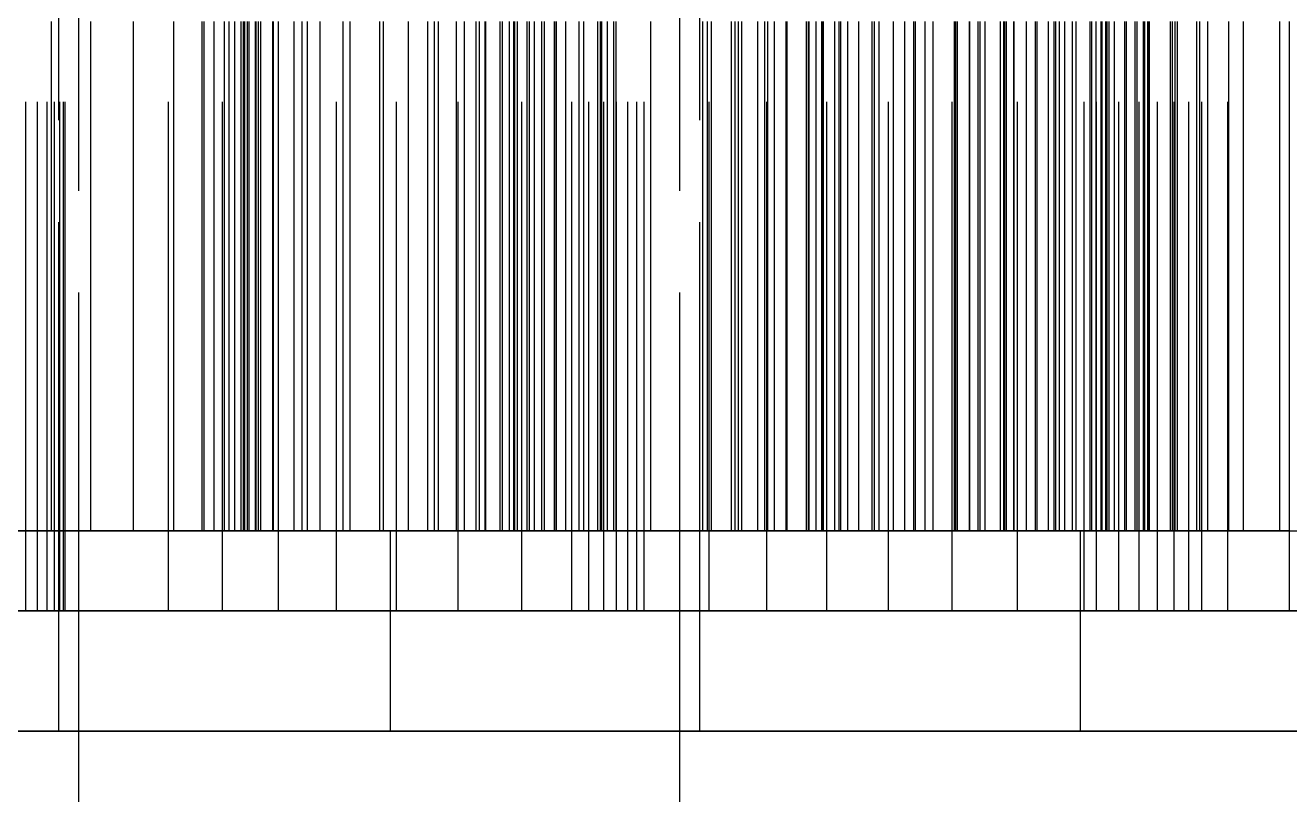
# Model space of a CAD drawing. Header units: millimetres. Extents: x -9 to 234, y -53 to 196.
# Drawn here: x 168.315 to 171.47, y -18.678 to -16.739 of the extents above; entities that cross this region are included whole.
import ezdxf

# ---------------------------------------------------------------- set-up
doc = ezdxf.new("R2010")
doc.units = ezdxf.units.MM
doc.linetypes.add('DASHED', pattern=[1.524, 1.27, -0.254])
doc.layers.add('HIDDEN', color=8, linetype='DASHED')
doc.layers.add('VISIBLE', color=7, linetype='CONTINUOUS')

msp = doc.modelspace()

# ---------------------------------------------------------------- linework, layer by layer
at = {"layer": 'HIDDEN'}
for points in [[(168.31594, -18.2), (168.31594, -15.2)], [(168.31594, -18.2), (168.31594, -15.2)], [(168.34506, -18.2), (168.34506, -15.2)], [(168.34506, -18.2), (168.34506, -15.2)], [(168.3687, -18.2), (168.3687, -15.2)], [(168.3687, -18.2), (168.3687, -15.2)], [(168.38716, -18.2), (168.38716, -15.2)], [(168.38716, -18.2), (168.38716, -15.2)], [(168.40068, -18.2), (168.40068, -15.2)], [(168.40068, -18.2), (168.40068, -15.2)], [(168.40945, -18.2), (168.40945, -15.2)], [(168.40945, -18.2), (168.40945, -15.2)], [(168.41362, -18.2), (168.41362, -15.2)], [(168.41362, -18.2), (168.41362, -15.2)], [(168.67161, -18.2), (168.67161, -15.2)], [(168.67161, -18.2), (168.67161, -15.2)], [(168.80636, -18.2), (168.80636, -15.2)], [(168.80636, -18.2), (168.80636, -15.2)], [(168.94639, -18.2), (168.94639, -15.2)], [(168.94639, -18.2), (168.94639, -15.2)], [(169.09136, -18.2), (169.09136, -15.2)], [(169.09136, -18.2), (169.09136, -15.2)], [(169.241, -18.2), (169.241, -15.2)], [(169.241, -18.2), (169.241, -15.2)], [(169.39508, -18.2), (169.39508, -15.2)], [(169.39508, -18.2), (169.39508, -15.2)], [(169.55343, -18.2), (169.55343, -15.2)], [(169.55343, -18.2), (169.55343, -15.2)], [(169.6782, -18.2), (169.6782, -15.2)], [(169.6782, -18.2), (169.6782, -15.2)], [(169.72077, -18.2), (169.72077, -15.2)], [(169.72077, -18.2), (169.72077, -15.2)], [(169.75803, -18.2), (169.75803, -15.2)], [(169.75803, -18.2), (169.75803, -15.2)], [(169.79028, -18.2), (169.79028, -15.2)], [(169.79028, -18.2), (169.79028, -15.2)], [(169.81776, -18.2), (169.81776, -15.2)], [(169.81776, -18.2), (169.81776, -15.2)], [(169.84062, -18.2), (169.84062, -15.2)], [(169.84062, -18.2), (169.84062, -15.2)], [(169.85903, -18.2), (169.85903, -15.2)], [(169.85903, -18.2), (169.85903, -15.2)], [(170.02091, -18.2), (170.02091, -15.2)], [(170.02091, -18.2), (170.02091, -15.2)], [(170.16525, -18.2), (170.16525, -15.2)], [(170.16525, -18.2), (170.16525, -15.2)], [(170.31466, -18.2), (170.31466, -15.2)], [(170.31466, -18.2), (170.31466, -15.2)], [(170.46881, -18.2), (170.46881, -15.2)], [(170.46881, -18.2), (170.46881, -15.2)], [(170.62744, -18.2), (170.62744, -15.2)], [(170.62744, -18.2), (170.62744, -15.2)], [(170.79032, -18.2), (170.79032, -15.2)], [(170.79032, -18.2), (170.79032, -15.2)], [(170.95728, -18.2), (170.95728, -15.2)], [(170.95728, -18.2), (170.95728, -15.2)], [(170.98771, -18.2), (170.98771, -15.2)], [(170.98771, -18.2), (170.98771, -15.2)], [(171.04352, -18.2), (171.04352, -15.2)], [(171.04352, -18.2), (171.04352, -15.2)], [(171.09422, -18.2), (171.09422, -15.2)], [(171.09422, -18.2), (171.09422, -15.2)], [(171.14011, -18.2), (171.14011, -15.2)], [(171.14011, -18.2), (171.14011, -15.2)], [(171.1814, -18.2), (171.1814, -15.2)], [(171.1814, -18.2), (171.1814, -15.2)], [(171.21825, -18.2), (171.21825, -15.2)], [(171.21825, -18.2), (171.21825, -15.2)], [(171.2508, -18.2), (171.2508, -15.2)], [(171.2508, -18.2), (171.2508, -15.2)], [(171.31578, -18.2), (171.31578, -15.2)], [(171.31578, -18.2), (171.31578, -15.2)], [(171.46901, -18.2), (171.46901, -15.2)], [(171.46901, -18.2), (171.46901, -15.2)], [(168.44814, -20.2), (168.44814, -15.3)], [(169.94814, -20.2), (169.94814, -15.3)], [(168.3803, -18), (168.3803, -15.4)], [(168.39814, -18.5), (168.39814, -15.4)], [(168.47775, -18), (168.47775, -15.4)], [(168.58481, -18), (168.58481, -15.4)], [(168.68508, -18), (168.68508, -15.4)], [(168.75574, -18), (168.75574, -15.4)], [(168.76112, -18), (168.76112, -15.4)], [(168.76124, -18), (168.76124, -15.4)], [(168.78569, -18), (168.78569, -15.4)], [(168.81142, -18), (168.81142, -15.4)], [(168.82368, -18), (168.82368, -15.4)], [(168.8376, -18), (168.8376, -15.4)], [(168.85343, -18), (168.85343, -15.4)], [(168.85918, -18), (168.85918, -15.4)], [(168.86253, -18), (168.86253, -15.4)], [(168.8694, -18), (168.8694, -15.4)], [(168.87351, -18), (168.87351, -15.4)], [(168.88938, -18), (168.88938, -15.4)], [(168.89063, -18), (168.89063, -15.4)], [(168.89105, -18), (168.89105, -15.4)], [(168.89682, -18), (168.89682, -15.4)], [(168.9021, -18), (168.9021, -15.4)], [(168.90218, -18), (168.90218, -15.4)], [(168.9323, -18), (168.9323, -15.4)], [(168.93428, -18), (168.93428, -15.4)], [(168.94617, -18), (168.94617, -15.4)], [(168.9858, -18), (168.9858, -15.4)], [(169.00545, -18), (169.00545, -15.4)], [(169.01847, -18), (169.01847, -15.4)], [(169.05025, -18), (169.05025, -15.4)], [(169.10764, -18), (169.10764, -15.4)], [(169.12506, -18), (169.12506, -15.4)], [(169.19966, -18), (169.19966, -15.4)], [(169.20856, -18), (169.20856, -15.4)], [(169.27122, -18), (169.27122, -15.4)], [(169.31945, -18), (169.31945, -15.4)], [(169.33541, -18), (169.33541, -15.4)], [(169.34604, -18), (169.34604, -15.4)], [(169.39083, -18), (169.39083, -15.4)], [(169.41048, -18), (169.41048, -15.4)], [(169.43927, -18), (169.43927, -15.4)], [(169.44785, -18), (169.44785, -15.4)], [(169.462, -18), (169.462, -15.4)], [(169.46399, -18), (169.46399, -15.4)], [(169.49947, -18), (169.49947, -15.4)], [(169.50565, -18), (169.50565, -15.4)], [(169.52278, -18), (169.52278, -15.4)], [(169.53375, -18), (169.53375, -15.4)], [(169.53617, -18), (169.53617, -15.4)], [(169.54285, -18), (169.54285, -15.4)], [(169.56728, -18), (169.56728, -15.4)], [(169.5726, -18), (169.5726, -15.4)], [(169.58486, -18), (169.58486, -15.4)], [(169.60314, -18), (169.60314, -15.4)], [(169.61059, -18), (169.61059, -15.4)], [(169.63504, -18), (169.63504, -15.4)], [(169.63951, -18), (169.63951, -15.4)], [(169.64054, -18), (169.64054, -15.4)], [(169.66326, -18), (169.66326, -15.4)], [(169.69703, -18), (169.69703, -15.4)], [(169.70857, -18), (169.70857, -15.4)], [(169.743, -18), (169.743, -15.4)], [(169.74965, -18), (169.74965, -15.4)], [(169.7532, -18), (169.7532, -15.4)], [(169.76764, -18), (169.76764, -15.4)], [(169.78295, -18), (169.78295, -15.4)], [(169.78911, -18), (169.78911, -15.4)], [(169.87556, -18), (169.87556, -15.4)], [(169.99814, -18.5), (169.99814, -15.4)], [(170.00557, -18), (170.00557, -15.4)], [(170.01683, -18), (170.01683, -15.4)], [(170.02726, -18), (170.02726, -15.4)], [(170.07703, -18), (170.07703, -15.4)], [(170.0858, -18), (170.0858, -15.4)], [(170.09461, -18), (170.09461, -15.4)], [(170.10259, -18), (170.10259, -15.4)], [(170.14249, -18), (170.14249, -15.4)], [(170.15996, -18), (170.15996, -15.4)], [(170.1672, -18), (170.1672, -15.4)], [(170.18394, -18), (170.18394, -15.4)], [(170.21359, -18), (170.21359, -15.4)], [(170.21606, -18), (170.21606, -15.4)], [(170.26372, -18), (170.26372, -15.4)], [(170.26905, -18), (170.26905, -15.4)], [(170.27073, -18), (170.27073, -15.4)], [(170.28783, -18), (170.28783, -15.4)], [(170.30219, -18), (170.30219, -15.4)], [(170.30322, -18), (170.30322, -15.4)], [(170.30672, -18), (170.30672, -15.4)], [(170.3346, -18), (170.3346, -15.4)], [(170.34588, -18), (170.34588, -15.4)], [(170.34951, -18), (170.34951, -15.4)], [(170.36701, -18), (170.36701, -15.4)], [(170.3946, -18), (170.3946, -15.4)], [(170.42808, -18), (170.42808, -15.4)], [(170.43367, -18), (170.43367, -15.4)], [(170.44511, -18), (170.44511, -15.4)], [(170.48078, -18), (170.48078, -15.4)], [(170.50968, -18), (170.50968, -15.4)], [(170.53226, -18), (170.53226, -15.4)], [(170.53568, -18), (170.53568, -15.4)], [(170.56018, -18), (170.56018, -15.4)], [(170.5802, -18), (170.5802, -15.4)], [(170.63318, -18), (170.63318, -15.4)], [(170.63692, -18), (170.63692, -15.4)], [(170.64063, -18), (170.64063, -15.4)], [(170.6712, -18), (170.6712, -15.4)], [(170.6715, -18), (170.6715, -15.4)], [(170.69268, -18), (170.69268, -15.4)], [(170.69758, -18), (170.69758, -15.4)], [(170.71017, -18), (170.71017, -15.4)], [(170.74779, -18), (170.74779, -15.4)], [(170.75653, -18), (170.75653, -15.4)], [(170.75805, -18), (170.75805, -15.4)], [(170.76219, -18), (170.76219, -15.4)], [(170.76324, -18), (170.76324, -15.4)], [(170.78115, -18), (170.78115, -15.4)], [(170.78265, -18), (170.78265, -15.4)], [(170.81303, -18), (170.81303, -15.4)], [(170.83563, -18), (170.83563, -15.4)], [(170.83955, -18), (170.83955, -15.4)], [(170.86754, -18), (170.86754, -15.4)], [(170.88229, -18), (170.88229, -15.4)], [(170.88619, -18), (170.88619, -15.4)], [(170.89552, -18), (170.89552, -15.4)], [(170.90879, -18), (170.90879, -15.4)], [(170.92786, -18), (170.92786, -15.4)], [(170.93695, -18), (170.93695, -15.4)], [(170.97176, -18), (170.97176, -15.4)], [(170.97588, -18), (170.97588, -15.4)], [(170.98721, -18), (170.98721, -15.4)], [(170.99922, -18), (170.99922, -15.4)], [(170.99923, -18), (170.99923, -15.4)], [(171.00149, -18), (171.00149, -15.4)], [(171.01077, -18), (171.01077, -15.4)], [(171.01428, -18), (171.01428, -15.4)], [(171.01472, -18), (171.01472, -15.4)], [(171.01954, -18), (171.01954, -15.4)], [(171.03234, -18), (171.03234, -15.4)], [(171.05801, -18), (171.05801, -15.4)], [(171.06287, -18), (171.06287, -15.4)], [(171.08422, -18), (171.08422, -15.4)], [(171.0891, -18), (171.0891, -15.4)], [(171.10527, -18), (171.10527, -15.4)], [(171.10842, -18), (171.10842, -15.4)], [(171.11609, -18), (171.11609, -15.4)], [(171.11723, -18), (171.11723, -15.4)], [(171.12028, -18), (171.12028, -15.4)], [(171.17199, -18), (171.17199, -15.4)], [(171.17704, -18), (171.17704, -15.4)], [(171.18436, -18), (171.18436, -15.4)], [(171.19002, -18), (171.19002, -15.4)], [(171.23816, -18), (171.23816, -15.4)], [(171.24565, -18), (171.24565, -15.4)], [(171.26539, -18), (171.26539, -15.4)], [(171.31778, -18), (171.31778, -15.4)], [(171.3547, -18), (171.3547, -15.4)], [(171.4456, -18), (171.4456, -15.4)], [(171.46943, -18), (171.46943, -15.4)], [(168.76112, -18), (168.19991, -18)], [(168.81142, -18), (168.22908, -18)], [(169.22582, -18), (169.17026, -18), (169.11471, -18), (169.05915, -18), (169.0036, -18), (168.94804, -18), (168.89249, -18), (168.83693, -18), (168.78138, -18), (168.72582, -18), (168.67026, -18), (168.61471, -18), (168.55915, -18), (168.5036, -18), (168.44804, -18), (168.39249, -18), (168.33693, -18), (168.28138, -18)], [(170.94814, -18), (170.89259, -18), (170.83703, -18), (170.78147, -18), (170.72592, -18), (170.67036, -18), (170.61481, -18), (170.55925, -18), (170.5037, -18), (170.44814, -18), (170.39259, -18), (170.33703, -18), (170.28147, -18), (170.22592, -18), (170.17036, -18), (170.11481, -18), (170.05925, -18), (170.0037, -18), (169.94814, -18), (169.89259, -18), (169.83703, -18), (169.78147, -18), (169.72592, -18), (169.67036, -18), (169.61481, -18), (169.55925, -18), (169.5037, -18), (169.44814, -18), (169.39259, -18), (169.33703, -18), (169.28147, -18), (169.22592, -18), (169.17036, -18), (169.11481, -18), (169.05925, -18), (169.0037, -18), (168.94814, -18), (168.89259, -18), (168.83703, -18), (168.78147, -18), (168.72592, -18), (168.67036, -18), (168.61481, -18), (168.55925, -18), (168.5037, -18), (168.44814, -18), (168.39259, -18), (168.33703, -18), (168.28147, -18)], [(168.29315, -18), (168.3803, -18)], [(168.29394, -18), (168.32213, -18), (168.35033, -18), (168.37852, -18), (168.40671, -18), (168.43491, -18), (168.4631, -18), (168.49129, -18), (168.51949, -18), (168.54768, -18), (168.57587, -18), (168.60407, -18), (168.63226, -18), (168.66045, -18), (168.68865, -18), (168.71684, -18), (168.74503, -18), (168.77323, -18), (168.80142, -18), (168.82961, -18), (168.85781, -18), (168.886, -18), (168.91419, -18), (168.94239, -18), (168.97058, -18), (168.99877, -18), (169.02697, -18), (169.05516, -18), (169.08335, -18), (169.11155, -18), (169.13974, -18), (169.16793, -18), (169.19613, -18), (169.22432, -18)], [(168.30451, -18), (168.3237, -18), (168.3429, -18), (168.36209, -18), (168.38128, -18), (168.40048, -18), (168.41967, -18), (168.43887, -18), (168.45806, -18), (168.47725, -18), (168.49645, -18), (168.51564, -18), (168.53484, -18), (168.55403, -18), (168.57322, -18), (168.59242, -18), (168.61161, -18), (168.63081, -18), (168.65, -18), (168.66919, -18), (168.68839, -18), (168.70758, -18), (168.72678, -18), (168.74597, -18), (168.76516, -18), (168.78436, -18), (168.80355, -18), (168.82275, -18), (168.84194, -18), (168.86113, -18), (168.88033, -18), (168.89952, -18), (168.91872, -18), (168.93791, -18), (168.9571, -18), (168.9763, -18), (168.99549, -18), (169.01469, -18), (169.03388, -18), (169.05307, -18), (169.07227, -18), (169.09146, -18), (169.11066, -18), (169.12985, -18), (169.14904, -18), (169.16824, -18), (169.18743, -18), (169.20663, -18), (169.22582, -18)], [(168.31049, -18), (168.89682, -18)], [(168.3803, -18), (168.47775, -18)], [(168.47775, -18), (168.58481, -18)], [(168.58481, -18), (168.8376, -18)], [(168.85918, -18), (168.68508, -18)], [(168.68508, -18), (169.19966, -18)], [(168.75574, -18), (168.81142, -18)], [(168.76124, -18), (168.75574, -18)], [(168.94617, -18), (168.76112, -18)], [(168.78569, -18), (168.76124, -18)], [(168.82368, -18), (168.78569, -18)], [(168.87351, -18), (168.82368, -18)], [(168.8376, -18), (168.8694, -18)], [(168.89682, -18), (168.85343, -18)], [(168.85343, -18), (168.86253, -18)], [(168.88938, -18), (168.85918, -18)], [(168.86253, -18), (168.89063, -18)], [(168.8694, -18), (168.89105, -18)], [(168.93428, -18), (168.87351, -18)], [(168.9021, -18), (168.88938, -18)], [(168.89063, -18), (168.9323, -18)], [(168.89105, -18), (168.90218, -18)], [(168.90218, -18), (168.9021, -18)], [(168.9323, -18), (168.9858, -18)], [(169.00545, -18), (168.93428, -18)], [(169.01847, -18), (168.94617, -18)], [(168.9858, -18), (169.05025, -18)], [(169.27122, -18), (169.00545, -18)], [(169.10764, -18), (169.01847, -18)], [(169.05025, -18), (169.12506, -18)], [(169.20856, -18), (169.10764, -18)], [(169.12506, -18), (169.39083, -18)], [(169.19966, -18), (169.44785, -18)], [(169.31945, -18), (169.20856, -18)], [(169.22432, -18), (169.25168, -18), (169.27905, -18), (169.30641, -18), (169.33377, -18), (169.36113, -18), (169.38849, -18), (169.41586, -18), (169.44322, -18), (169.47058, -18), (169.49794, -18), (169.52531, -18), (169.55267, -18), (169.58003, -18), (169.60739, -18), (169.63475, -18), (169.66212, -18), (169.68948, -18), (169.71684, -18), (169.7442, -18), (169.77157, -18), (169.79893, -18), (169.82629, -18), (169.85365, -18), (169.88101, -18), (169.90838, -18), (169.93574, -18), (169.9631, -18), (169.99046, -18), (170.01783, -18), (170.04519, -18), (170.07255, -18), (170.09991, -18), (170.12727, -18), (170.15464, -18), (170.182, -18), (170.20936, -18), (170.23672, -18), (170.26409, -18), (170.29145, -18), (170.31881, -18), (170.34617, -18), (170.37353, -18), (170.4009, -18), (170.42826, -18), (170.45562, -18), (170.48298, -18), (170.51035, -18), (170.53771, -18), (170.56507, -18), (170.59243, -18), (170.61979, -18), (170.64716, -18), (170.67452, -18), (170.70188, -18), (170.72924, -18), (170.75661, -18), (170.78397, -18), (170.81133, -18), (170.83869, -18), (170.86605, -18), (170.89342, -18), (170.92078, -18), (170.94814, -18)], [(169.22582, -18.5), (169.22582, -18)], [(169.34604, -18), (169.27122, -18)], [(169.43927, -18), (169.31945, -18)], [(169.74965, -18), (169.33541, -18)], [(169.33541, -18), (169.60314, -18)], [(169.41048, -18), (169.34604, -18)], [(169.39083, -18), (169.462, -18)], [(169.46399, -18), (169.41048, -18)], [(169.56728, -18), (169.43927, -18)], [(169.44785, -18), (169.53617, -18)], [(169.462, -18), (169.52278, -18)], [(169.50565, -18), (169.46399, -18)], [(170.0858, -18), (169.49947, -18)], [(169.49947, -18), (169.54285, -18)], [(169.53375, -18), (169.50565, -18)], [(169.52278, -18), (169.5726, -18)], [(169.54285, -18), (169.53375, -18)], [(169.53617, -18), (169.63951, -18)], [(169.78911, -18), (169.56728, -18)], [(169.5726, -18), (169.61059, -18)], [(169.64054, -18), (169.58486, -18)], [(169.58486, -18), (170.1672, -18)], [(169.60314, -18), (169.66326, -18)], [(169.61059, -18), (169.63504, -18)], [(169.63504, -18), (169.64054, -18)], [(169.63951, -18), (169.7532, -18)], [(169.66326, -18), (169.70857, -18)], [(170.01683, -18), (169.69703, -18)], [(169.69703, -18), (170.02726, -18)], [(169.70857, -18), (169.743, -18)], [(169.743, -18), (169.76764, -18)], [(170.07703, -18), (169.74965, -18)], [(169.7532, -18), (169.87556, -18)], [(169.76764, -18), (169.78295, -18)], [(169.78295, -18), (169.78911, -18)], [(169.87556, -18), (170.00557, -18)], [(170.00557, -18), (170.14249, -18)], [(170.09461, -18), (170.01683, -18)], [(170.02726, -18), (170.3946, -18)], [(170.18394, -18), (170.07703, -18)], [(170.21359, -18), (170.0858, -18)], [(170.15996, -18), (170.09461, -18)], [(170.28783, -18), (170.10259, -18)], [(170.10259, -18), (170.48078, -18)], [(170.14249, -18), (170.3346, -18)], [(170.21606, -18), (170.15996, -18)], [(170.1672, -18), (170.30672, -18)], [(170.30219, -18), (170.18394, -18)], [(170.27073, -18), (170.21359, -18)], [(170.26372, -18), (170.21606, -18)], [(170.30322, -18), (170.26372, -18)], [(170.6712, -18), (170.26905, -18)], [(170.26905, -18), (170.34951, -18)], [(170.34588, -18), (170.27073, -18)], [(170.69268, -18), (170.28783, -18)], [(170.42808, -18), (170.30219, -18)], [(170.3346, -18), (170.30322, -18)], [(170.30672, -18), (170.36701, -18)], [(170.43367, -18), (170.34588, -18)], [(170.34951, -18), (170.76324, -18)], [(170.36701, -18), (170.44511, -18)], [(170.3946, -18), (170.50968, -18)], [(170.56018, -18), (170.42808, -18)], [(170.53226, -18), (170.43367, -18)], [(170.44511, -18), (170.53568, -18)], [(170.48078, -18), (170.5802, -18)], [(170.50968, -18), (170.63318, -18)], [(170.64063, -18), (170.53226, -18)], [(170.53568, -18), (170.63692, -18)], [(170.69758, -18), (170.56018, -18)], [(170.5802, -18), (170.6715, -18)], [(170.63318, -18), (170.76219, -18)], [(170.63692, -18), (170.74779, -18)], [(170.75805, -18), (170.64063, -18)], [(170.78115, -18), (170.6712, -18)], [(170.6715, -18), (170.75653, -18)], [(170.81303, -18), (170.69268, -18)], [(170.83955, -18), (170.69758, -18)], [(171.18436, -18), (170.71017, -18)], [(170.71017, -18), (170.92786, -18)], [(170.74779, -18), (170.86754, -18)], [(170.75653, -18), (170.83563, -18)], [(170.99923, -18), (170.75805, -18)], [(170.76219, -18), (170.89552, -18)], [(170.76324, -18), (170.88229, -18)], [(170.88619, -18), (170.78115, -18)], [(171.01077, -18), (170.78265, -18)], [(170.78265, -18), (171.24565, -18)], [(170.93695, -18), (170.81303, -18)], [(170.83563, -18), (170.90879, -18)], [(170.97588, -18), (170.83955, -18)], [(170.86754, -18), (171.10527, -18)], [(170.88229, -18), (171.00149, -18)], [(170.98721, -18), (170.88619, -18)], [(170.89552, -18), (171.03234, -18)], [(170.90879, -18), (170.97588, -18)], [(170.92786, -18), (170.97176, -18)], [(171.06287, -18), (170.93695, -18)], [(170.94814, -18.2), (170.94814, -18)], [(170.97176, -18), (170.99922, -18)], [(171.08422, -18), (170.98721, -18)], [(170.99922, -18), (171.01472, -18)], [(171.01428, -18), (170.99923, -18)], [(171.00149, -18), (171.12028, -18)], [(171.05801, -18), (171.01077, -18)], [(171.01954, -18), (171.01428, -18)], [(171.01472, -18), (171.01954, -18)], [(171.03234, -18), (171.17199, -18)], [(171.0891, -18), (171.05801, -18)], [(171.19002, -18), (171.06287, -18)], [(171.17704, -18), (171.08422, -18)], [(171.10842, -18), (171.0891, -18)], [(171.10527, -18), (171.11609, -18)], [(171.11723, -18), (171.10842, -18)], [(171.11609, -18), (171.11723, -18)], [(171.12028, -18), (171.23816, -18)], [(171.17199, -18), (171.26539, -18)], [(171.26539, -18), (171.17704, -18)], [(171.47032, -18), (171.18436, -18)], [(171.31778, -18), (171.19002, -18)], [(171.23816, -18), (171.3547, -18)], [(171.24565, -18), (171.54044, -18)], [(171.4456, -18), (171.31778, -18)], [(171.3547, -18), (171.46943, -18)], [(171.46943, -18), (171.4456, -18)], [(172.18333, -18.2), (171.42143, -18.2), (170.65952, -18.2), (169.89762, -18.2), (169.13571, -18.2), (168.37381, -18.2), (167.6119, -18.2), (166.85, -18.2), (166.0881, -18.2), (165.32619, -18.2), (164.56429, -18.2), (163.80238, -18.2), (163.04048, -18.2), (162.27857, -18.2)], [(168.09743, -18.2), (168.41362, -18.2)], [(168.41362, -18.2), (168.09743, -18.2)], [(168.34506, -18.2), (168.31594, -18.2)], [(168.31594, -18.2), (168.67161, -18.2)], [(168.67161, -18.2), (168.31594, -18.2)], [(168.31594, -18.2), (168.34506, -18.2)], [(168.3687, -18.2), (168.34506, -18.2)], [(168.34506, -18.2), (168.3687, -18.2)], [(168.38716, -18.2), (168.3687, -18.2)], [(168.3687, -18.2), (168.38716, -18.2)], [(168.40068, -18.2), (168.38716, -18.2)], [(168.38716, -18.2), (168.40068, -18.2)], [(168.40945, -18.2), (168.40068, -18.2)], [(168.40068, -18.2), (168.40945, -18.2)], [(168.41362, -18.2), (168.40945, -18.2)], [(168.40945, -18.2), (168.41362, -18.2)], [(168.67161, -18.2), (168.80636, -18.2)], [(168.80636, -18.2), (168.67161, -18.2)], [(168.80636, -18.2), (168.94639, -18.2)], [(168.94639, -18.2), (168.80636, -18.2)], [(168.94639, -18.2), (169.09136, -18.2)], [(169.09136, -18.2), (168.94639, -18.2)], [(169.09136, -18.2), (169.241, -18.2)], [(169.241, -18.2), (169.09136, -18.2)], [(169.241, -18.2), (169.39508, -18.2)], [(169.39508, -18.2), (169.241, -18.2)], [(169.39508, -18.2), (169.55343, -18.2)], [(169.55343, -18.2), (169.39508, -18.2)], [(169.55343, -18.2), (169.85903, -18.2)], [(169.85903, -18.2), (169.55343, -18.2)], [(169.72077, -18.2), (169.6782, -18.2)], [(169.6782, -18.2), (170.02091, -18.2)], [(170.02091, -18.2), (169.6782, -18.2)], [(169.6782, -18.2), (169.72077, -18.2)], [(169.75803, -18.2), (169.72077, -18.2)], [(169.72077, -18.2), (169.75803, -18.2)], [(169.79028, -18.2), (169.75803, -18.2)], [(169.75803, -18.2), (169.79028, -18.2)], [(169.81776, -18.2), (169.79028, -18.2)], [(169.79028, -18.2), (169.81776, -18.2)], [(169.84062, -18.2), (169.81776, -18.2)], [(169.81776, -18.2), (169.84062, -18.2)], [(169.85903, -18.2), (169.84062, -18.2)], [(169.84062, -18.2), (169.85903, -18.2)], [(170.02091, -18.2), (170.16525, -18.2)], [(170.16525, -18.2), (170.02091, -18.2)], [(170.16525, -18.2), (170.31466, -18.2)], [(170.31466, -18.2), (170.16525, -18.2)], [(170.31466, -18.2), (170.46881, -18.2)], [(170.46881, -18.2), (170.31466, -18.2)], [(170.46881, -18.2), (170.62744, -18.2)], [(170.62744, -18.2), (170.46881, -18.2)], [(170.62744, -18.2), (170.79032, -18.2)], [(170.79032, -18.2), (170.62744, -18.2)], [(170.79032, -18.2), (170.95728, -18.2)], [(170.95728, -18.2), (170.79032, -18.2)], [(170.95728, -18.2), (171.2508, -18.2)], [(171.2508, -18.2), (170.95728, -18.2)], [(171.04352, -18.2), (170.98771, -18.2)], [(170.98771, -18.2), (171.31578, -18.2)], [(171.31578, -18.2), (170.98771, -18.2)], [(170.98771, -18.2), (171.04352, -18.2)], [(171.09422, -18.2), (171.04352, -18.2)], [(171.04352, -18.2), (171.09422, -18.2)], [(171.14011, -18.2), (171.09422, -18.2)], [(171.09422, -18.2), (171.14011, -18.2)], [(171.1814, -18.2), (171.14011, -18.2)], [(171.14011, -18.2), (171.1814, -18.2)], [(171.21825, -18.2), (171.1814, -18.2)], [(171.1814, -18.2), (171.21825, -18.2)], [(171.2508, -18.2), (171.21825, -18.2)], [(171.21825, -18.2), (171.2508, -18.2)], [(171.31578, -18.2), (171.46901, -18.2)], [(171.46901, -18.2), (171.31578, -18.2)], [(171.46901, -18.2), (171.62708, -18.2)], [(171.62708, -18.2), (171.46901, -18.2)], [(171.54725, -18.5), (171.40439, -18.5), (171.26153, -18.5), (171.11868, -18.5), (170.97582, -18.5), (170.83296, -18.5), (170.69011, -18.5), (170.54725, -18.5), (170.40439, -18.5), (170.26153, -18.5), (170.11868, -18.5), (169.97582, -18.5), (169.83296, -18.5), (169.69011, -18.5), (169.54725, -18.5), (169.40439, -18.5), (169.26153, -18.5), (169.11868, -18.5), (168.97582, -18.5), (168.83296, -18.5), (168.69011, -18.5), (168.54725, -18.5), (168.40439, -18.5), (168.26153, -18.5)], [(171.59843, -18.5), (171.45947, -18.5), (171.32051, -18.5), (171.18154, -18.5), (171.04258, -18.5), (170.90362, -18.5), (170.76466, -18.5), (170.6257, -18.5), (170.48674, -18.5), (170.34778, -18.5), (170.20882, -18.5), (170.06986, -18.5), (169.9309, -18.5), (169.79194, -18.5), (169.65298, -18.5), (169.51401, -18.5), (169.37505, -18.5), (169.23609, -18.5), (169.09713, -18.5), (168.95817, -18.5), (168.81921, -18.5), (168.68025, -18.5), (168.54129, -18.5), (168.40233, -18.5), (168.26337, -18.5)], [(171.52631, -18.5), (171.4142, -18.5), (171.3021, -18.5), (171.19, -18.5), (171.0779, -18.5), (170.9658, -18.5), (170.8537, -18.5), (170.7416, -18.5), (170.6295, -18.5), (170.5174, -18.5), (170.4053, -18.5), (170.2932, -18.5), (170.1811, -18.5), (170.069, -18.5), (169.9569, -18.5), (169.84479, -18.5), (169.73269, -18.5), (169.62059, -18.5), (169.50849, -18.5), (169.39639, -18.5), (169.28429, -18.5), (169.17219, -18.5), (169.06009, -18.5), (168.94799, -18.5), (168.83589, -18.5), (168.72379, -18.5), (168.61169, -18.5), (168.49959, -18.5), (168.38749, -18.5), (168.27539, -18.5)], [(169.22582, -18.5), (169.17026, -18.5), (169.11471, -18.5), (169.05915, -18.5), (169.0036, -18.5), (168.94804, -18.5), (168.89249, -18.5), (168.83693, -18.5), (168.78138, -18.5), (168.72582, -18.5), (168.67026, -18.5), (168.61471, -18.5), (168.55915, -18.5), (168.5036, -18.5), (168.44804, -18.5), (168.39249, -18.5), (168.33693, -18.5), (168.28138, -18.5)], [(170.94814, -18.5), (170.89259, -18.5), (170.83703, -18.5), (170.78147, -18.5), (170.72592, -18.5), (170.67036, -18.5), (170.61481, -18.5), (170.55925, -18.5), (170.5037, -18.5), (170.44814, -18.5), (170.39259, -18.5), (170.33703, -18.5), (170.28147, -18.5), (170.22592, -18.5), (170.17036, -18.5), (170.11481, -18.5), (170.05925, -18.5), (170.0037, -18.5), (169.94814, -18.5), (169.89259, -18.5), (169.83703, -18.5), (169.78147, -18.5), (169.72592, -18.5), (169.67036, -18.5), (169.61481, -18.5), (169.55925, -18.5), (169.5037, -18.5), (169.44814, -18.5), (169.39259, -18.5), (169.33703, -18.5), (169.28147, -18.5), (169.22592, -18.5), (169.17036, -18.5), (169.11481, -18.5), (169.05925, -18.5), (169.0037, -18.5), (168.94814, -18.5), (168.89259, -18.5), (168.83703, -18.5), (168.78147, -18.5), (168.72592, -18.5), (168.67036, -18.5), (168.61481, -18.5), (168.55925, -18.5), (168.5037, -18.5), (168.44814, -18.5), (168.39259, -18.5), (168.33703, -18.5), (168.28147, -18.5)], [(168.29394, -18.5), (168.32213, -18.5), (168.35033, -18.5), (168.37852, -18.5), (168.40671, -18.5), (168.43491, -18.5), (168.4631, -18.5), (168.49129, -18.5), (168.51949, -18.5), (168.54768, -18.5), (168.57587, -18.5), (168.60407, -18.5), (168.63226, -18.5), (168.66045, -18.5), (168.68865, -18.5), (168.71684, -18.5), (168.74503, -18.5), (168.77323, -18.5), (168.80142, -18.5), (168.82961, -18.5), (168.85781, -18.5), (168.886, -18.5), (168.91419, -18.5), (168.94239, -18.5), (168.97058, -18.5), (168.99877, -18.5), (169.02697, -18.5), (169.05516, -18.5), (169.08335, -18.5), (169.11155, -18.5), (169.13974, -18.5), (169.16793, -18.5), (169.19613, -18.5), (169.22432, -18.5)], [(168.30451, -18.5), (168.3237, -18.5), (168.3429, -18.5), (168.36209, -18.5), (168.38128, -18.5), (168.40048, -18.5), (168.41967, -18.5), (168.43887, -18.5), (168.45806, -18.5), (168.47725, -18.5), (168.49645, -18.5), (168.51564, -18.5), (168.53484, -18.5), (168.55403, -18.5), (168.57322, -18.5), (168.59242, -18.5), (168.61161, -18.5), (168.63081, -18.5), (168.65, -18.5), (168.66919, -18.5), (168.68839, -18.5), (168.70758, -18.5), (168.72678, -18.5), (168.74597, -18.5), (168.76516, -18.5), (168.78436, -18.5), (168.80355, -18.5), (168.82275, -18.5), (168.84194, -18.5), (168.86113, -18.5), (168.88033, -18.5), (168.89952, -18.5), (168.91872, -18.5), (168.93791, -18.5), (168.9571, -18.5), (168.9763, -18.5), (168.99549, -18.5), (169.01469, -18.5), (169.03388, -18.5), (169.05307, -18.5), (169.07227, -18.5), (169.09146, -18.5), (169.11066, -18.5), (169.12985, -18.5), (169.14904, -18.5), (169.16824, -18.5), (169.18743, -18.5), (169.20663, -18.5), (169.22582, -18.5)], [(169.99814, -18.5), (169.97274, -18.5), (169.94735, -18.5), (169.92195, -18.5), (169.89655, -18.5), (169.87116, -18.5), (169.84576, -18.5), (169.82036, -18.5), (169.79497, -18.5), (169.76957, -18.5), (169.74417, -18.5), (169.71878, -18.5), (169.69338, -18.5), (169.66798, -18.5), (169.64259, -18.5), (169.61719, -18.5), (169.59179, -18.5), (169.5664, -18.5), (169.541, -18.5), (169.5156, -18.5), (169.49021, -18.5), (169.46481, -18.5), (169.43941, -18.5), (169.41401, -18.5), (169.38862, -18.5), (169.36322, -18.5), (169.33782, -18.5), (169.31243, -18.5), (169.28703, -18.5), (169.26163, -18.5), (169.23624, -18.5), (169.21084, -18.5), (169.18544, -18.5), (169.16005, -18.5), (169.13465, -18.5), (169.10925, -18.5), (169.08386, -18.5), (169.05846, -18.5), (169.03306, -18.5), (169.00767, -18.5), (168.98227, -18.5), (168.95687, -18.5), (168.93147, -18.5), (168.90608, -18.5), (168.88068, -18.5), (168.85528, -18.5), (168.82989, -18.5), (168.80449, -18.5), (168.77909, -18.5), (168.7537, -18.5), (168.7283, -18.5), (168.7029, -18.5), (168.67751, -18.5), (168.65211, -18.5), (168.62671, -18.5), (168.60132, -18.5), (168.57592, -18.5), (168.55052, -18.5), (168.52513, -18.5), (168.49973, -18.5), (168.47433, -18.5), (168.44894, -18.5), (168.42354, -18.5), (168.39814, -18.5)], [(168.39814, -18.5), (168.41103, -18.5), (168.42392, -18.5), (168.43681, -18.5), (168.4497, -18.5), (168.46258, -18.5), (168.47547, -18.5), (168.48836, -18.5), (168.50125, -18.5), (168.51414, -18.5), (168.52703, -18.5), (168.53991, -18.5), (168.5528, -18.5), (168.56569, -18.5), (168.57858, -18.5), (168.59147, -18.5), (168.60436, -18.5), (168.61724, -18.5), (168.63013, -18.5), (168.64302, -18.5), (168.65591, -18.5), (168.6688, -18.5), (168.68169, -18.5), (168.69457, -18.5), (168.70746, -18.5), (168.72035, -18.5), (168.73324, -18.5), (168.74613, -18.5), (168.75902, -18.5), (168.7719, -18.5), (168.78479, -18.5), (168.79768, -18.5), (168.81057, -18.5), (168.82346, -18.5), (168.83635, -18.5), (168.84923, -18.5), (168.86212, -18.5), (168.87501, -18.5), (168.8879, -18.5), (168.90079, -18.5), (168.91368, -18.5), (168.92656, -18.5), (168.93945, -18.5), (168.95234, -18.5), (168.96523, -18.5), (168.97812, -18.5), (168.99101, -18.5), (169.0039, -18.5), (169.01678, -18.5), (169.02967, -18.5), (169.04256, -18.5), (169.05545, -18.5), (169.06834, -18.5), (169.08123, -18.5), (169.09411, -18.5), (169.107, -18.5), (169.11989, -18.5), (169.13278, -18.5), (169.14567, -18.5), (169.15856, -18.5), (169.17144, -18.5), (169.18433, -18.5), (169.19722, -18.5), (169.21011, -18.5)], [(169.94814, -18.5), (169.92433, -18.5), (169.90052, -18.5), (169.87671, -18.5), (169.8529, -18.5), (169.82909, -18.5), (169.80528, -18.5), (169.78147, -18.5), (169.75767, -18.5), (169.73386, -18.5), (169.71005, -18.5), (169.68624, -18.5), (169.66243, -18.5), (169.63862, -18.5), (169.61481, -18.5), (169.591, -18.5), (169.56719, -18.5), (169.54338, -18.5), (169.51957, -18.5), (169.49576, -18.5), (169.47195, -18.5), (169.44814, -18.5), (169.42433, -18.5), (169.40052, -18.5), (169.37671, -18.5), (169.3529, -18.5), (169.32909, -18.5), (169.30528, -18.5), (169.28147, -18.5), (169.25767, -18.5), (169.23386, -18.5), (169.21005, -18.5), (169.18624, -18.5), (169.16243, -18.5), (169.13862, -18.5), (169.11481, -18.5), (169.091, -18.5), (169.06719, -18.5), (169.04338, -18.5), (169.01957, -18.5), (168.99576, -18.5), (168.97195, -18.5), (168.94814, -18.5), (168.92433, -18.5), (168.90052, -18.5), (168.87671, -18.5), (168.8529, -18.5), (168.82909, -18.5), (168.80528, -18.5), (168.78147, -18.5), (168.75767, -18.5), (168.73386, -18.5), (168.71005, -18.5), (168.68624, -18.5), (168.66243, -18.5), (168.63862, -18.5), (168.61481, -18.5), (168.591, -18.5), (168.56719, -18.5), (168.54338, -18.5), (168.51957, -18.5), (168.49576, -18.5), (168.47195, -18.5), (168.44814, -18.5)], [(168.44814, -18.5), (168.46005, -18.5), (168.47195, -18.5), (168.48386, -18.5), (168.49576, -18.5), (168.50767, -18.5), (168.51957, -18.5), (168.53147, -18.5), (168.54338, -18.5), (168.55528, -18.5), (168.56719, -18.5), (168.57909, -18.5), (168.591, -18.5), (168.6029, -18.5), (168.61481, -18.5), (168.62671, -18.5), (168.63862, -18.5), (168.65052, -18.5), (168.66243, -18.5), (168.67433, -18.5), (168.68624, -18.5), (168.69814, -18.5), (168.71005, -18.5), (168.72195, -18.5), (168.73386, -18.5), (168.74576, -18.5), (168.75767, -18.5), (168.76957, -18.5), (168.78147, -18.5), (168.79338, -18.5), (168.80528, -18.5), (168.81719, -18.5), (168.82909, -18.5), (168.841, -18.5), (168.8529, -18.5), (168.86481, -18.5), (168.87671, -18.5), (168.88862, -18.5), (168.90052, -18.5), (168.91243, -18.5), (168.92433, -18.5), (168.93624, -18.5), (168.94814, -18.5), (168.96005, -18.5), (168.97195, -18.5), (168.98386, -18.5), (168.99576, -18.5), (169.00767, -18.5), (169.01957, -18.5), (169.03147, -18.5), (169.04338, -18.5), (169.05528, -18.5), (169.06719, -18.5), (169.07909, -18.5), (169.091, -18.5), (169.1029, -18.5), (169.11481, -18.5), (169.12671, -18.5), (169.13862, -18.5), (169.15052, -18.5), (169.16243, -18.5), (169.17433, -18.5), (169.18624, -18.5), (169.19814, -18.5)], [(168.44814, -20.2), (168.44814, -18.5)], [(169.19814, -18.5), (169.21005, -18.5), (169.22195, -18.5), (169.23386, -18.5), (169.24576, -18.5), (169.25767, -18.5), (169.26957, -18.5), (169.28147, -18.5), (169.29338, -18.5), (169.30528, -18.5), (169.31719, -18.5), (169.32909, -18.5), (169.341, -18.5), (169.3529, -18.5), (169.36481, -18.5), (169.37671, -18.5), (169.38862, -18.5), (169.40052, -18.5), (169.41243, -18.5), (169.42433, -18.5), (169.43624, -18.5), (169.44814, -18.5), (169.46005, -18.5), (169.47195, -18.5), (169.48386, -18.5), (169.49576, -18.5), (169.50767, -18.5), (169.51957, -18.5), (169.53147, -18.5), (169.54338, -18.5), (169.55528, -18.5), (169.56719, -18.5), (169.57909, -18.5), (169.591, -18.5), (169.6029, -18.5), (169.61481, -18.5), (169.62671, -18.5), (169.63862, -18.5), (169.65052, -18.5), (169.66243, -18.5), (169.67433, -18.5), (169.68624, -18.5), (169.69814, -18.5), (169.71005, -18.5), (169.72195, -18.5), (169.73386, -18.5), (169.74576, -18.5), (169.75767, -18.5), (169.76957, -18.5), (169.78147, -18.5), (169.79338, -18.5), (169.80528, -18.5), (169.81719, -18.5), (169.82909, -18.5), (169.841, -18.5), (169.8529, -18.5), (169.86481, -18.5), (169.87671, -18.5), (169.88862, -18.5), (169.90052, -18.5), (169.91243, -18.5), (169.92433, -18.5), (169.93624, -18.5), (169.94814, -18.5)], [(169.21011, -18.5), (169.22262, -18.5), (169.23513, -18.5), (169.24763, -18.5), (169.26014, -18.5), (169.27265, -18.5), (169.28516, -18.5), (169.29767, -18.5), (169.31018, -18.5), (169.32269, -18.5), (169.33519, -18.5), (169.3477, -18.5), (169.36021, -18.5), (169.37272, -18.5), (169.38523, -18.5), (169.39774, -18.5), (169.41024, -18.5), (169.42275, -18.5), (169.43526, -18.5), (169.44777, -18.5), (169.46028, -18.5), (169.47279, -18.5), (169.4853, -18.5), (169.4978, -18.5), (169.51031, -18.5), (169.52282, -18.5), (169.53533, -18.5), (169.54784, -18.5), (169.56035, -18.5), (169.57285, -18.5), (169.58536, -18.5), (169.59787, -18.5), (169.61038, -18.5), (169.62289, -18.5), (169.6354, -18.5), (169.6479, -18.5), (169.66041, -18.5), (169.67292, -18.5), (169.68543, -18.5), (169.69794, -18.5), (169.71045, -18.5), (169.72296, -18.5), (169.73546, -18.5), (169.74797, -18.5), (169.76048, -18.5), (169.77299, -18.5), (169.7855, -18.5), (169.79801, -18.5), (169.81051, -18.5), (169.82302, -18.5), (169.83553, -18.5), (169.84804, -18.5), (169.86055, -18.5), (169.87306, -18.5), (169.88557, -18.5), (169.89807, -18.5), (169.91058, -18.5), (169.92309, -18.5), (169.9356, -18.5), (169.94811, -18.5), (169.96062, -18.5), (169.97312, -18.5), (169.98563, -18.5), (169.99814, -18.5)], [(169.22432, -18.5), (169.25168, -18.5), (169.27905, -18.5), (169.30641, -18.5), (169.33377, -18.5), (169.36113, -18.5), (169.38849, -18.5), (169.41586, -18.5), (169.44322, -18.5), (169.47058, -18.5), (169.49794, -18.5), (169.52531, -18.5), (169.55267, -18.5), (169.58003, -18.5), (169.60739, -18.5), (169.63475, -18.5), (169.66212, -18.5), (169.68948, -18.5), (169.71684, -18.5), (169.7442, -18.5), (169.77157, -18.5), (169.79893, -18.5), (169.82629, -18.5), (169.85365, -18.5), (169.88101, -18.5), (169.90838, -18.5), (169.93574, -18.5), (169.9631, -18.5), (169.99046, -18.5), (170.01783, -18.5), (170.04519, -18.5), (170.07255, -18.5), (170.09991, -18.5), (170.12727, -18.5), (170.15464, -18.5), (170.182, -18.5), (170.20936, -18.5), (170.23672, -18.5), (170.26409, -18.5), (170.29145, -18.5), (170.31881, -18.5), (170.34617, -18.5), (170.37353, -18.5), (170.4009, -18.5), (170.42826, -18.5), (170.45562, -18.5), (170.48298, -18.5), (170.51035, -18.5), (170.53771, -18.5), (170.56507, -18.5), (170.59243, -18.5), (170.61979, -18.5), (170.64716, -18.5), (170.67452, -18.5), (170.70188, -18.5), (170.72924, -18.5), (170.75661, -18.5), (170.78397, -18.5), (170.81133, -18.5), (170.83869, -18.5), (170.86605, -18.5), (170.89342, -18.5), (170.92078, -18.5), (170.94814, -18.5)], [(169.94814, -20.2), (169.94814, -18.5)]]:
    msp.add_lwpolyline(points, dxfattribs=at)
at = {"layer": 'VISIBLE'}
for points in [[(165.70714, -18.2), (166.0881, -18.2), (166.46905, -18.2), (166.85, -18.2), (167.23095, -18.2), (167.6119, -18.2), (167.99286, -18.2), (168.37381, -18.2), (168.75476, -18.2), (169.13571, -18.2), (169.51667, -18.2), (169.89762, -18.2), (170.27857, -18.2), (170.65952, -18.2), (171.04048, -18.2), (171.42143, -18.2), (171.80238, -18.2)], [(170.94814, -18.5), (170.94814, -18.2)], [(168.30152, -18.5), (168.40703, -18.5), (168.51255, -18.5), (168.61807, -18.5), (168.72358, -18.5), (168.8291, -18.5), (168.93462, -18.5), (169.04013, -18.5), (169.14565, -18.5), (169.25116, -18.5), (169.35668, -18.5), (169.4622, -18.5), (169.56771, -18.5), (169.67323, -18.5), (169.77874, -18.5), (169.88426, -18.5), (169.98978, -18.5), (170.09529, -18.5), (170.20081, -18.5), (170.30632, -18.5), (170.41184, -18.5), (170.51736, -18.5), (170.62287, -18.5), (170.72839, -18.5), (170.83391, -18.5), (170.93942, -18.5), (171.04494, -18.5), (171.15045, -18.5), (171.25597, -18.5), (171.36149, -18.5), (171.467, -18.5), (171.57252, -18.5)]]:
    msp.add_lwpolyline(points, dxfattribs=at)

doc.saveas('drawing.dxf')
